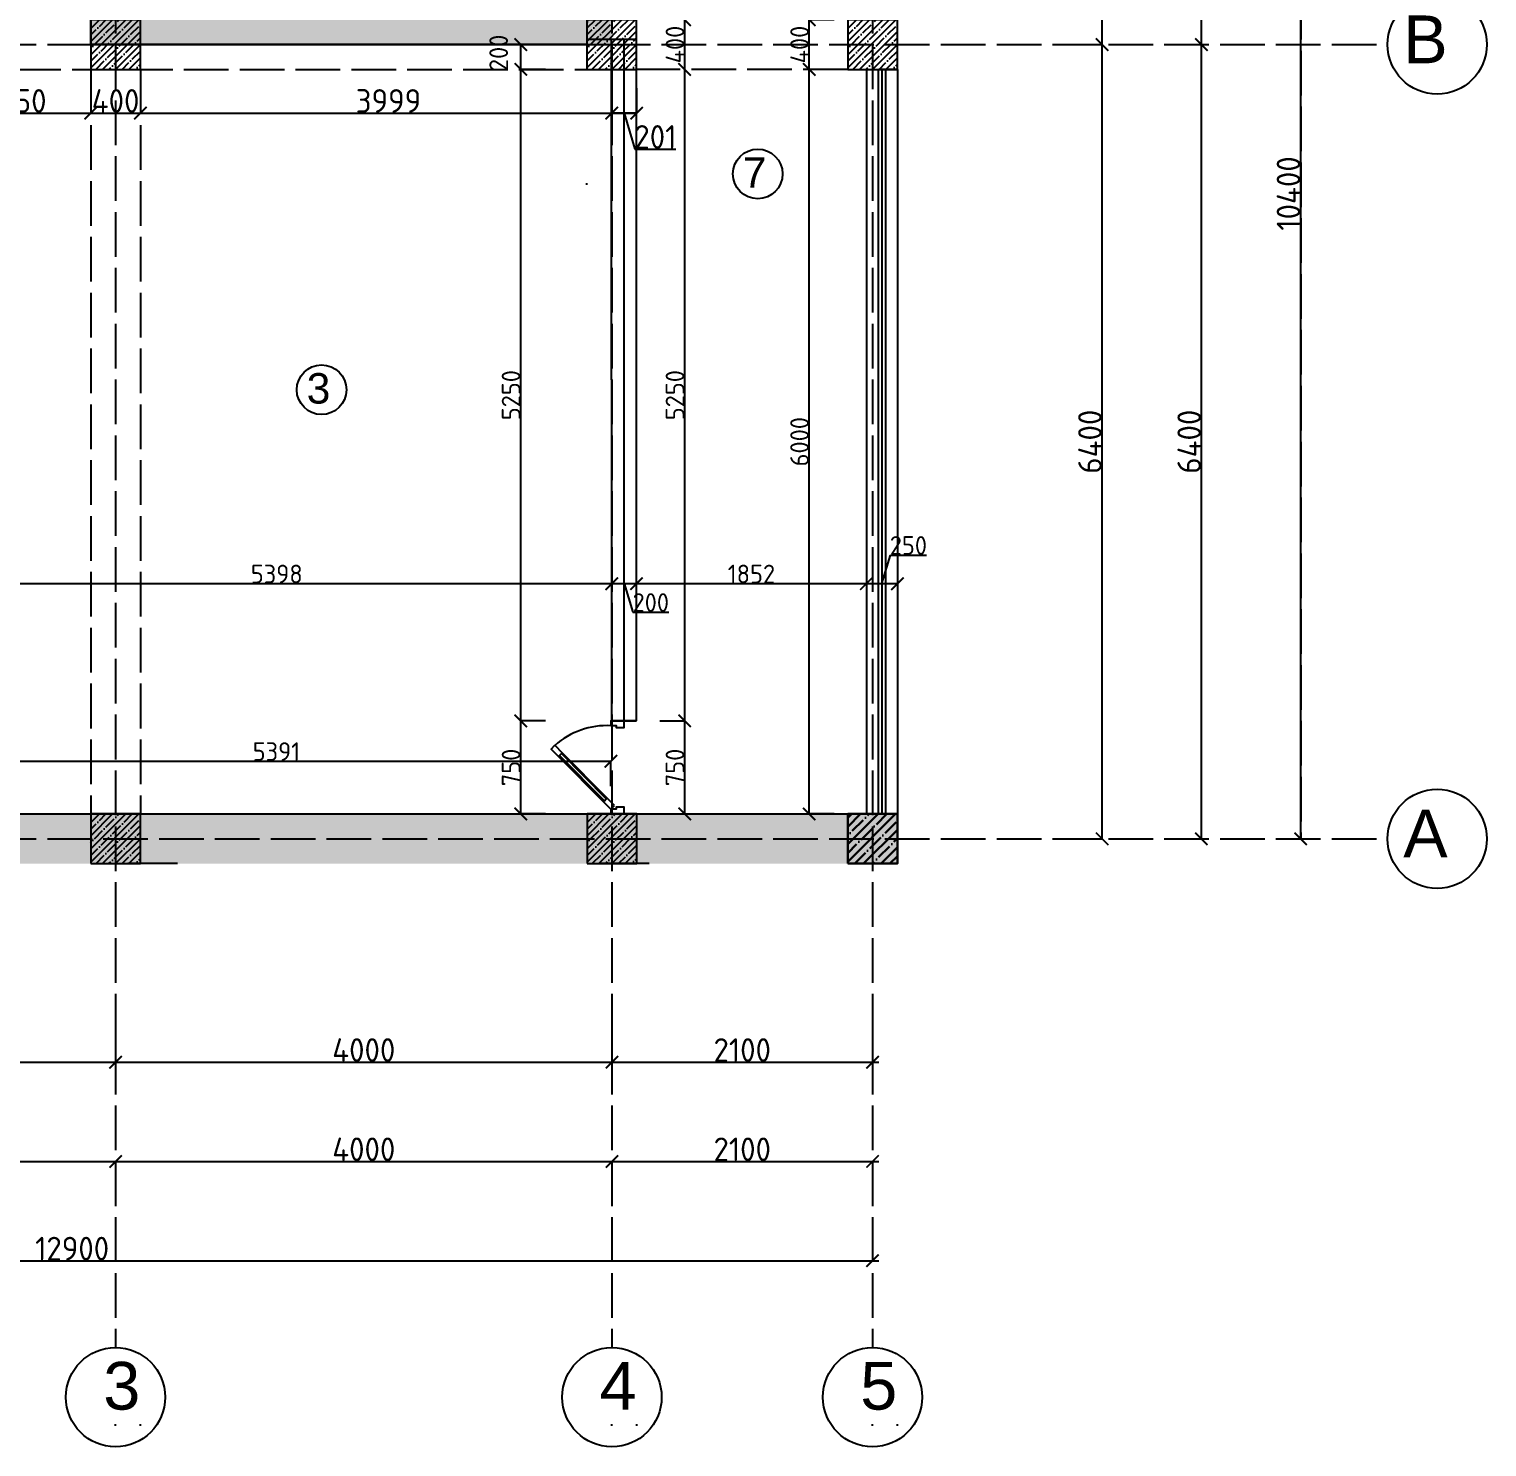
# Model space of a CAD drawing. Header units: millimetres. Extents: x -79936 to 190348, y -17907 to 78730.
# Drawn here: x 114466 to 126212, y 56808 to 68232 of the extents above; entities that cross this region are included whole.
import ezdxf

# ---------------------------------------------------------------- set-up
doc = ezdxf.new("R2010")
doc.units = ezdxf.units.MM
doc.linetypes.add('ACAD_ISO02W100', pattern=[15, 12, -3])
doc.layers.add('Plan 1', color=7, linetype='Continuous')
doc.layers.add('Plan 2', color=7, linetype='Continuous')
doc.styles.add('gost', font='GOST Common.ttf')
doc.styles.get("Standard").update_dxf_attribs({"font": 'arial.ttf'})
doc.dimstyles.new('GOST', dxfattribs={"dimtxt": 190, "dimasz": 100, "dimexe": 0.18, "dimexo": 0.06, "dimgap": 3, "dimtad": 1, "dimdec": 0, "dimzin": 0, "dimdsep": 46, "dimtxsty": 'gost', "dimblk": 'ARCHTICK', "dimcen": 0.09, "dimclrt": 256, "dimadec": 0, "dimazin": 0, "dimtfac": 1, "dimtdec": 0, "dimtofl": 0, "dimtmove": 0, "dimatfit": 3, "dimldrblk": 'ARCHTICK', "dimfxl": 200, "dimfxlon": 1, "dimtolj": 1, "dimtzin": 0, "dimarcsym": 0})

# ---------------------------------------------------------------- blocks, each defined once
blk = doc.blocks.new('A$C3C032968')
for p, q in [((0, 0), (0, 100)), ((0, 100), (0, 0)), ((700, 0), (700, 100)), ((700, 0), (700, 100))]:
    blk.add_line(p, q)
for points in [[(517, 522), (461, 466), (433, 494), (489, 551)], [(120, 128), (461, 466), (433, 494), (92, 156)], [(113, 135), (454, 473), (440, 487), (99, 149)], [(63, 72), (120, 128), (92, 156), (35, 100)], [(35, 100), (0, 100), (0, 0), (50, 0), (50, 50), (50, 60), (35, 60)], [(665, 100), (665, 60), (650, 60), (650, 50), (650, 0), (700, 0), (700, 100)]]:
    blk.add_lwpolyline(points, close=True)
blk.add_arc((72, 129), 593, 357.2313, 41.4937)
blk = doc.blocks.new('_ArchTick')
at = {"color": 0, "linetype": 'ByBlock', "const_width": 0.15}
blk.add_lwpolyline([(-0.5, -0.5), (0.5, 0.5)], dxfattribs=at)
blk = doc.blocks.new('*D288')
at = {"color": 0, "lineweight": -2, "transparency": 16777216}
for p, q in [((113762, 63748), (113762, 63764)), ((113762, 63764), (119160, 63764)), ((119160, 63766), (119160, 63764))]:
    blk.add_line(p, q, dxfattribs=at)
at = {"layer": 'Defpoints', "color": 0, "lineweight": 40, "transparency": 16777216}
for p in [(113762, 63748), (119160, 63766), (119160, 63764)]:
    blk.add_point(p, dxfattribs=at)
at = {"color": 0, "lineweight": -2, "transparency": 16777216, "xscale": 100, "yscale": 100, "zscale": 100, "rotation": 180}
blk.add_blockref('_ArchTick', (113762, 63764), dxfattribs=at)
at = {"color": 0, "lineweight": -2, "transparency": 16777216, "xscale": 100, "yscale": 100, "zscale": 100}
blk.add_blockref('_ArchTick', (119160, 63764), dxfattribs=at)
at = {"transparency": 16777216, "insert": (116461, 63842), "char_height": 150, "attachment_point": 5, "style": 'gost'}
blk.add_mtext('\\A1;5398', dxfattribs=at)
blk = doc.blocks.new('*D289')
at = {"color": 0, "lineweight": -2, "transparency": 16777216}
for p, q in [((119160, 63766), (119160, 63764)), ((119160, 63764), (119360, 63764)), ((119260, 63764), (119329, 63534)), ((119360, 63766), (119360, 63764)), ((119329, 63534), (119620, 63534))]:
    blk.add_line(p, q, dxfattribs=at)
at = {"layer": 'Defpoints', "color": 0, "lineweight": 40, "transparency": 16777216}
for p in [(119160, 63766), (119360, 63766), (119360, 63764)]:
    blk.add_point(p, dxfattribs=at)
at = {"color": 0, "lineweight": -2, "transparency": 16777216, "xscale": 100, "yscale": 100, "zscale": 100, "rotation": 180}
blk.add_blockref('_ArchTick', (119160, 63764), dxfattribs=at)
at = {"color": 0, "lineweight": -2, "transparency": 16777216, "xscale": 100, "yscale": 100, "zscale": 100}
blk.add_blockref('_ArchTick', (119360, 63764), dxfattribs=at)
at = {"transparency": 16777216, "insert": (119475, 63612), "char_height": 150, "attachment_point": 5, "style": 'gost'}
blk.add_mtext('\\A1;200', dxfattribs=at)
blk = doc.blocks.new('*D290')
at = {"color": 0, "lineweight": -2, "transparency": 16777216}
for p, q in [((119360, 63766), (119360, 63764)), ((119360, 63764), (121212, 63764)), ((121212, 63764), (121212, 63764))]:
    blk.add_line(p, q, dxfattribs=at)
at = {"layer": 'Defpoints', "color": 0, "lineweight": 40, "transparency": 16777216}
for p in [(119360, 63766), (121212, 63764), (121212, 63764)]:
    blk.add_point(p, dxfattribs=at)
at = {"color": 0, "lineweight": -2, "transparency": 16777216, "xscale": 100, "yscale": 100, "zscale": 100, "rotation": 180}
blk.add_blockref('_ArchTick', (119360, 63764), dxfattribs=at)
at = {"color": 0, "lineweight": -2, "transparency": 16777216, "xscale": 100, "yscale": 100, "zscale": 100}
blk.add_blockref('_ArchTick', (121212, 63764), dxfattribs=at)
at = {"transparency": 16777216, "insert": (120286, 63842), "char_height": 150, "attachment_point": 5, "style": 'gost'}
blk.add_mtext('\\A1;1852', dxfattribs=at)
blk = doc.blocks.new('*D291')
at = {"color": 0, "lineweight": -2, "transparency": 16777216}
for p, q in [((121337, 63764), (121406, 63994)), ((121406, 63994), (121697, 63994)), ((121212, 63764), (121212, 63764)), ((121212, 63764), (121462, 63764)), ((121462, 63764), (121462, 63764))]:
    blk.add_line(p, q, dxfattribs=at)
at = {"layer": 'Defpoints', "color": 0, "lineweight": 40, "transparency": 16777216}
for p in [(121212, 63764), (121462, 63764), (121462, 63764)]:
    blk.add_point(p, dxfattribs=at)
at = {"color": 0, "lineweight": -2, "transparency": 16777216, "xscale": 100, "yscale": 100, "zscale": 100, "rotation": 180}
blk.add_blockref('_ArchTick', (121212, 63764), dxfattribs=at)
at = {"color": 0, "lineweight": -2, "transparency": 16777216, "xscale": 100, "yscale": 100, "zscale": 100}
blk.add_blockref('_ArchTick', (121462, 63764), dxfattribs=at)
at = {"transparency": 16777216, "insert": (121551, 64072), "char_height": 150, "attachment_point": 5, "style": 'gost'}
blk.add_mtext('\\A1;250', dxfattribs=at)
blk = doc.blocks.new('*D292')
at = {"color": 0, "lineweight": -2, "transparency": 16777216}
for p, q in [((120952, 67908), (120752, 67908)), ((120752, 61908), (120752, 67908)), ((120952, 61908), (120752, 61908))]:
    blk.add_line(p, q, dxfattribs=at)
at = {"layer": 'Defpoints', "color": 0, "lineweight": 40, "transparency": 16777216}
for p in [(120752, 67908), (121212, 67908), (121212, 61908)]:
    blk.add_point(p, dxfattribs=at)
at = {"color": 0, "lineweight": -2, "transparency": 16777216, "xscale": 100, "yscale": 100, "zscale": 100}
for p, rotation in [((120752, 67908), 90), ((120752, 61908), 270)]:
    blk.add_blockref('_ArchTick', p, dxfattribs=dict(at, rotation=rotation))
at = {"transparency": 16777216, "insert": (120674, 64908), "char_height": 150, "attachment_point": 5, "rotation": 90, "style": 'gost'}
blk.add_mtext('\\A1;6000', dxfattribs=at)
blk = doc.blocks.new('*D293')
at = {"color": 0, "lineweight": -2, "transparency": 16777216}
for p, q in [((120952, 68308), (120752, 68308)), ((120752, 67908), (120752, 68308)), ((120952, 67908), (120752, 67908))]:
    blk.add_line(p, q, dxfattribs=at)
at = {"layer": 'Defpoints', "color": 0, "lineweight": 40, "transparency": 16777216}
for p in [(120752, 68308), (121062, 68308), (121212, 67908)]:
    blk.add_point(p, dxfattribs=at)
at = {"color": 0, "lineweight": -2, "transparency": 16777216, "xscale": 100, "yscale": 100, "zscale": 100}
for p, rotation in [((120752, 68308), 90), ((120752, 67908), 270)]:
    blk.add_blockref('_ArchTick', p, dxfattribs=dict(at, rotation=rotation))
at = {"transparency": 16777216, "insert": (120674, 68108), "char_height": 150, "attachment_point": 5, "rotation": 90, "style": 'gost'}
blk.add_mtext('\\A1;400', dxfattribs=at)
blk = doc.blocks.new('*D295')
at = {"color": 0, "lineweight": -2, "transparency": 16777216}
for p, q in [((118627, 62658), (118427, 62658)), ((118427, 61908), (118427, 62658)), ((118627, 61908), (118427, 61908))]:
    blk.add_line(p, q, dxfattribs=at)
at = {"layer": 'Defpoints', "color": 0, "lineweight": 40, "transparency": 16777216}
for p in [(118427, 62658), (119362, 62658), (119362, 61908)]:
    blk.add_point(p, dxfattribs=at)
at = {"color": 0, "lineweight": -2, "transparency": 16777216, "xscale": 100, "yscale": 100, "zscale": 100}
for p, rotation in [((118427, 62658), 90), ((118427, 61908), 270)]:
    blk.add_blockref('_ArchTick', p, dxfattribs=dict(at, rotation=rotation))
at = {"transparency": 16777216, "insert": (118349, 62283), "char_height": 150, "attachment_point": 5, "rotation": 90, "style": 'gost'}
blk.add_mtext('\\A1;750', dxfattribs=at)
blk = doc.blocks.new('*D296')
at = {"color": 0, "lineweight": -2, "transparency": 16777216}
for p, q in [((118627, 67908), (118427, 67908)), ((118427, 62658), (118427, 67908)), ((118627, 62658), (118427, 62658))]:
    blk.add_line(p, q, dxfattribs=at)
at = {"layer": 'Defpoints', "color": 0, "lineweight": 40, "transparency": 16777216}
for p in [(118427, 67908), (119361, 67908), (119362, 62658)]:
    blk.add_point(p, dxfattribs=at)
at = {"color": 0, "lineweight": -2, "transparency": 16777216, "xscale": 100, "yscale": 100, "zscale": 100}
for p, rotation in [((118427, 67908), 90), ((118427, 62658), 270)]:
    blk.add_blockref('_ArchTick', p, dxfattribs=dict(at, rotation=rotation))
at = {"transparency": 16777216, "insert": (118349, 65283), "char_height": 150, "attachment_point": 5, "rotation": 90, "style": 'gost'}
blk.add_mtext('\\A1;5250', dxfattribs=at)
blk = doc.blocks.new('*D297')
at = {"color": 0, "lineweight": -2, "transparency": 16777216}
for p, q in [((118627, 68108), (118427, 68108)), ((118427, 67908), (118427, 68108)), ((118627, 67908), (118427, 67908))]:
    blk.add_line(p, q, dxfattribs=at)
at = {"layer": 'Defpoints', "color": 0, "lineweight": 40, "transparency": 16777216}
for p in [(118427, 68108), (119361, 68108), (119361, 67908)]:
    blk.add_point(p, dxfattribs=at)
at = {"color": 0, "lineweight": -2, "transparency": 16777216, "xscale": 100, "yscale": 100, "zscale": 100}
for p, rotation in [((118427, 68108), 90), ((118427, 67908), 270)]:
    blk.add_blockref('_ArchTick', p, dxfattribs=dict(at, rotation=rotation))
at = {"transparency": 16777216, "insert": (118249, 68041), "char_height": 150, "attachment_point": 5, "rotation": 90, "style": 'gost'}
blk.add_mtext('\\A1;200', dxfattribs=at)
blk = doc.blocks.new('*D298')
at = {"color": 0, "lineweight": -2, "transparency": 16777216}
for p, q in [((119548, 62658), (119748, 62658)), ((119748, 61908), (119748, 62658)), ((119548, 61908), (119748, 61908))]:
    blk.add_line(p, q, dxfattribs=at)
at = {"layer": 'Defpoints', "color": 0, "lineweight": 40, "transparency": 16777216}
for p in [(119362, 62658), (119748, 62658), (119362, 61908)]:
    blk.add_point(p, dxfattribs=at)
at = {"color": 0, "lineweight": -2, "transparency": 16777216, "xscale": 100, "yscale": 100, "zscale": 100}
for p, rotation in [((119748, 62658), 90), ((119748, 61908), 270)]:
    blk.add_blockref('_ArchTick', p, dxfattribs=dict(at, rotation=rotation))
at = {"transparency": 16777216, "insert": (119670, 62283), "char_height": 150, "attachment_point": 5, "rotation": 90, "style": 'gost'}
blk.add_mtext('\\A1;750', dxfattribs=at)
blk = doc.blocks.new('*D299')
at = {"color": 0, "lineweight": -2, "transparency": 16777216}
for p, q in [((119749, 67908), (119748, 67908)), ((119748, 62658), (119748, 67908)), ((119548, 62658), (119748, 62658))]:
    blk.add_line(p, q, dxfattribs=at)
at = {"layer": 'Defpoints', "color": 0, "lineweight": 40, "transparency": 16777216}
for p in [(119748, 67908), (119749, 67908), (119362, 62658)]:
    blk.add_point(p, dxfattribs=at)
at = {"color": 0, "lineweight": -2, "transparency": 16777216, "xscale": 100, "yscale": 100, "zscale": 100}
for p, rotation in [((119748, 67908), 90), ((119748, 62658), 270)]:
    blk.add_blockref('_ArchTick', p, dxfattribs=dict(at, rotation=rotation))
at = {"transparency": 16777216, "insert": (119670, 65283), "char_height": 150, "attachment_point": 5, "rotation": 90, "style": 'gost'}
blk.add_mtext('\\A1;5250', dxfattribs=at)
blk = doc.blocks.new('*D300')
at = {"color": 0, "lineweight": -2, "transparency": 16777216}
for p, q in [((119748, 68308), (119748, 68308)), ((119748, 67908), (119748, 68308)), ((119749, 67908), (119748, 67908))]:
    blk.add_line(p, q, dxfattribs=at)
at = {"layer": 'Defpoints', "color": 0, "lineweight": 40, "transparency": 16777216}
for p in [(119748, 68308), (119748, 68308), (119749, 67908)]:
    blk.add_point(p, dxfattribs=at)
at = {"color": 0, "lineweight": -2, "transparency": 16777216, "xscale": 100, "yscale": 100, "zscale": 100}
for p, rotation in [((119748, 68308), 90), ((119748, 67908), 270)]:
    blk.add_blockref('_ArchTick', p, dxfattribs=dict(at, rotation=rotation))
at = {"transparency": 16777216, "insert": (119670, 68108), "char_height": 150, "attachment_point": 5, "rotation": 90, "style": 'gost'}
blk.add_mtext('\\A1;400', dxfattribs=at)
blk = doc.blocks.new('*D303')
at = {"color": 0, "lineweight": -2, "transparency": 16777216}
for p, q in [((114962, 67756), (114962, 67556)), ((113812, 67356), (113812, 67556)), ((113812, 67556), (114962, 67556))]:
    blk.add_line(p, q, dxfattribs=at)
at = {"layer": 'Defpoints', "color": 0, "lineweight": 40, "transparency": 16777216}
for p in [(114962, 67908), (114962, 67556), (113812, 66135)]:
    blk.add_point(p, dxfattribs=at)
at = {"color": 0, "lineweight": -2, "transparency": 16777216, "xscale": 100, "yscale": 100, "zscale": 100, "rotation": 180}
blk.add_blockref('_ArchTick', (113812, 67556), dxfattribs=at)
at = {"color": 0, "lineweight": -2, "transparency": 16777216, "xscale": 100, "yscale": 100, "zscale": 100}
blk.add_blockref('_ArchTick', (114962, 67556), dxfattribs=at)
at = {"transparency": 16777216, "insert": (114387, 67654), "char_height": 190, "attachment_point": 5, "style": 'gost'}
blk.add_mtext('\\A1;1150', dxfattribs=at)
blk = doc.blocks.new('*D304')
at = {"color": 0, "lineweight": -2, "transparency": 16777216}
for p, q in [((114962, 67756), (114962, 67556)), ((115362, 67756), (115362, 67556)), ((114962, 67556), (115362, 67556))]:
    blk.add_line(p, q, dxfattribs=at)
at = {"layer": 'Defpoints', "color": 0, "lineweight": 40, "transparency": 16777216}
for p in [(114962, 67908), (115362, 67908), (115362, 67556)]:
    blk.add_point(p, dxfattribs=at)
at = {"color": 0, "lineweight": -2, "transparency": 16777216, "xscale": 100, "yscale": 100, "zscale": 100, "rotation": 180}
blk.add_blockref('_ArchTick', (114962, 67556), dxfattribs=at)
at = {"color": 0, "lineweight": -2, "transparency": 16777216, "xscale": 100, "yscale": 100, "zscale": 100}
blk.add_blockref('_ArchTick', (115362, 67556), dxfattribs=at)
at = {"transparency": 16777216, "insert": (115162, 67654), "char_height": 190, "attachment_point": 5, "style": 'gost'}
blk.add_mtext('\\A1;400', dxfattribs=at)
blk = doc.blocks.new('*D305')
at = {"color": 0, "lineweight": -2, "transparency": 16777216}
for p, q in [((115362, 67756), (115362, 67556)), ((119361, 67756), (119361, 67556)), ((115362, 67556), (119361, 67556))]:
    blk.add_line(p, q, dxfattribs=at)
at = {"layer": 'Defpoints', "color": 0, "lineweight": 40, "transparency": 16777216}
for p in [(115362, 67908), (119361, 67908), (119361, 67556)]:
    blk.add_point(p, dxfattribs=at)
at = {"color": 0, "lineweight": -2, "transparency": 16777216, "xscale": 100, "yscale": 100, "zscale": 100, "rotation": 180}
blk.add_blockref('_ArchTick', (115362, 67556), dxfattribs=at)
at = {"color": 0, "lineweight": -2, "transparency": 16777216, "xscale": 100, "yscale": 100, "zscale": 100}
blk.add_blockref('_ArchTick', (119361, 67556), dxfattribs=at)
at = {"transparency": 16777216, "insert": (117361, 67654), "char_height": 190, "attachment_point": 5, "style": 'gost'}
blk.add_mtext('\\A1;3999', dxfattribs=at)
blk = doc.blocks.new('*D306')
at = {"color": 0, "lineweight": -2, "transparency": 16777216}
for p, q in [((119160, 67756), (119160, 67556)), ((119361, 67756), (119361, 67556)), ((119361, 67556), (119160, 67556)), ((119260, 67556), (119347, 67266)), ((119347, 67266), (119676, 67266))]:
    blk.add_line(p, q, dxfattribs=at)
at = {"layer": 'Defpoints', "color": 0, "lineweight": 40, "transparency": 16777216}
for p in [(119160, 67908), (119361, 67908), (119160, 67556)]:
    blk.add_point(p, dxfattribs=at)
at = {"color": 0, "lineweight": -2, "transparency": 16777216, "xscale": 100, "yscale": 100, "zscale": 100, "rotation": 180}
blk.add_blockref('_ArchTick', (119160, 67556), dxfattribs=at)
at = {"color": 0, "lineweight": -2, "transparency": 16777216, "xscale": 100, "yscale": 100, "zscale": 100}
blk.add_blockref('_ArchTick', (119361, 67556), dxfattribs=at)
at = {"transparency": 16777216, "insert": (119512, 67364), "char_height": 190, "attachment_point": 5, "style": 'gost'}
blk.add_mtext('\\A1;201', dxfattribs=at)
blk = doc.blocks.new('*D309')
at = {"color": 0, "lineweight": -2, "transparency": 16777216}
for p, q in [((110362, 60108), (110362, 59908)), ((115162, 60108), (115162, 59908)), ((110362, 59908), (115162, 59908))]:
    blk.add_line(p, q, dxfattribs=at)
at = {"layer": 'Defpoints', "color": 0, "lineweight": 40, "transparency": 16777216}
for p in [(110362, 61708), (115162, 61708), (115162, 59908)]:
    blk.add_point(p, dxfattribs=at)
at = {"color": 0, "lineweight": -2, "transparency": 16777216, "xscale": 100, "yscale": 100, "zscale": 100, "rotation": 180}
blk.add_blockref('_ArchTick', (110362, 59908), dxfattribs=at)
at = {"color": 0, "lineweight": -2, "transparency": 16777216, "xscale": 100, "yscale": 100, "zscale": 100}
blk.add_blockref('_ArchTick', (115162, 59908), dxfattribs=at)
at = {"transparency": 16777216, "insert": (112762, 60006), "char_height": 190, "attachment_point": 5, "style": 'gost'}
blk.add_mtext('\\A1;4800', dxfattribs=at)
blk = doc.blocks.new('*D310')
at = {"color": 0, "lineweight": -2, "transparency": 16777216}
for p, q in [((115162, 60108), (115162, 59908)), ((119162, 60108), (119162, 59908)), ((115162, 59908), (119162, 59908))]:
    blk.add_line(p, q, dxfattribs=at)
at = {"layer": 'Defpoints', "color": 0, "lineweight": 40, "transparency": 16777216}
for p in [(115162, 61708), (119162, 61708), (119162, 59908)]:
    blk.add_point(p, dxfattribs=at)
at = {"color": 0, "lineweight": -2, "transparency": 16777216, "xscale": 100, "yscale": 100, "zscale": 100, "rotation": 180}
blk.add_blockref('_ArchTick', (115162, 59908), dxfattribs=at)
at = {"color": 0, "lineweight": -2, "transparency": 16777216, "xscale": 100, "yscale": 100, "zscale": 100}
blk.add_blockref('_ArchTick', (119162, 59908), dxfattribs=at)
at = {"transparency": 16777216, "insert": (117162, 60006), "char_height": 190, "attachment_point": 5, "style": 'gost'}
blk.add_mtext('\\A1;4000', dxfattribs=at)
blk = doc.blocks.new('*D311')
at = {"color": 0, "lineweight": -2, "transparency": 16777216}
for p, q in [((119162, 60108), (119162, 59908)), ((121262, 60108), (121262, 59908)), ((119162, 59908), (121262, 59908))]:
    blk.add_line(p, q, dxfattribs=at)
at = {"layer": 'Defpoints', "color": 0, "lineweight": 30, "transparency": 16777216}
for p in [(119162, 61708), (121262, 61708), (121262, 59908)]:
    blk.add_point(p, dxfattribs=at)
at = {"color": 0, "lineweight": -2, "transparency": 16777216, "xscale": 100, "yscale": 100, "zscale": 100, "rotation": 180}
blk.add_blockref('_ArchTick', (119162, 59908), dxfattribs=at)
at = {"color": 0, "lineweight": -2, "transparency": 16777216, "xscale": 100, "yscale": 100, "zscale": 100}
blk.add_blockref('_ArchTick', (121262, 59908), dxfattribs=at)
at = {"transparency": 16777216, "insert": (120212, 60006), "char_height": 190, "attachment_point": 5, "style": 'gost'}
blk.add_mtext('\\A1;2100', dxfattribs=at)
blk = doc.blocks.new('*D262')
at = {"color": 0, "lineweight": -2, "transparency": 16777216}
for p, q in [((110362, 59308), (110362, 59108)), ((110362, 59108), (115162, 59108)), ((115162, 59108), (115162, 59108))]:
    blk.add_line(p, q, dxfattribs=at)
at = {"layer": 'Defpoints', "color": 0, "lineweight": 40, "transparency": 16777216}
for p in [(110362, 61708), (115162, 59108), (115162, 59108)]:
    blk.add_point(p, dxfattribs=at)
at = {"color": 0, "lineweight": -2, "transparency": 16777216, "xscale": 100, "yscale": 100, "zscale": 100, "rotation": 180}
blk.add_blockref('_ArchTick', (110362, 59108), dxfattribs=at)
at = {"color": 0, "lineweight": -2, "transparency": 16777216, "xscale": 100, "yscale": 100, "zscale": 100}
blk.add_blockref('_ArchTick', (115162, 59108), dxfattribs=at)
at = {"transparency": 16777216, "insert": (112762, 59206), "char_height": 190, "attachment_point": 5, "style": 'gost'}
blk.add_mtext('\\A1;4800', dxfattribs=at)
blk = doc.blocks.new('*D263')
at = {"color": 0, "lineweight": -2, "transparency": 16777216}
for p, q in [((115162, 59108), (115162, 59108)), ((115162, 59108), (119162, 59108)), ((119162, 59108), (119162, 59108))]:
    blk.add_line(p, q, dxfattribs=at)
at = {"layer": 'Defpoints', "color": 0, "lineweight": 40, "transparency": 16777216}
for p in [(115162, 59108), (119162, 59108), (119162, 59108)]:
    blk.add_point(p, dxfattribs=at)
at = {"color": 0, "lineweight": -2, "transparency": 16777216, "xscale": 100, "yscale": 100, "zscale": 100, "rotation": 180}
blk.add_blockref('_ArchTick', (115162, 59108), dxfattribs=at)
at = {"color": 0, "lineweight": -2, "transparency": 16777216, "xscale": 100, "yscale": 100, "zscale": 100}
blk.add_blockref('_ArchTick', (119162, 59108), dxfattribs=at)
at = {"transparency": 16777216, "insert": (117162, 59206), "char_height": 190, "attachment_point": 5, "style": 'gost'}
blk.add_mtext('\\A1;4000', dxfattribs=at)
blk = doc.blocks.new('*D264')
at = {"color": 0, "lineweight": -2, "transparency": 16777216}
for p, q in [((119162, 59108), (119162, 59108)), ((119162, 59108), (121262, 59108)), ((121262, 59108), (121262, 59108))]:
    blk.add_line(p, q, dxfattribs=at)
at = {"layer": 'Defpoints', "color": 0, "lineweight": 40, "transparency": 16777216}
for p in [(119162, 59108), (121262, 59108), (121262, 59108)]:
    blk.add_point(p, dxfattribs=at)
at = {"color": 0, "lineweight": -2, "transparency": 16777216, "xscale": 100, "yscale": 100, "zscale": 100, "rotation": 180}
blk.add_blockref('_ArchTick', (119162, 59108), dxfattribs=at)
at = {"color": 0, "lineweight": -2, "transparency": 16777216, "xscale": 100, "yscale": 100, "zscale": 100}
blk.add_blockref('_ArchTick', (121262, 59108), dxfattribs=at)
at = {"transparency": 16777216, "insert": (120212, 59206), "char_height": 190, "attachment_point": 5, "style": 'gost'}
blk.add_mtext('\\A1;2100', dxfattribs=at)
blk = doc.blocks.new('*D312')
at = {"color": 0, "lineweight": -2, "transparency": 16777216}
for p, q in [((108362, 58508), (108362, 58308)), ((121262, 58508), (121262, 58308)), ((108362, 58308), (121262, 58308))]:
    blk.add_line(p, q, dxfattribs=at)
at = {"layer": 'Defpoints', "color": 0, "lineweight": 40, "transparency": 16777216}
for p in [(108362, 61708), (121262, 61708), (121262, 58308)]:
    blk.add_point(p, dxfattribs=at)
at = {"color": 0, "lineweight": -2, "transparency": 16777216, "xscale": 100, "yscale": 100, "zscale": 100, "rotation": 180}
blk.add_blockref('_ArchTick', (108362, 58308), dxfattribs=at)
at = {"color": 0, "lineweight": -2, "transparency": 16777216, "xscale": 100, "yscale": 100, "zscale": 100}
blk.add_blockref('_ArchTick', (121262, 58308), dxfattribs=at)
at = {"transparency": 16777216, "insert": (114812, 58406), "char_height": 190, "attachment_point": 5, "style": 'gost'}
blk.add_mtext('\\A1;12900', dxfattribs=at)
blk = doc.blocks.new('*D313')
at = {"color": 0, "lineweight": -2, "transparency": 16777216}
for p, q in [((122912, 68108), (123112, 68108)), ((123112, 61708), (123112, 68108)), ((122912, 61708), (123112, 61708))]:
    blk.add_line(p, q, dxfattribs=at)
at = {"layer": 'Defpoints', "color": 0, "lineweight": 40, "transparency": 16777216}
for p in [(121262, 68108), (123112, 68108), (121262, 61708)]:
    blk.add_point(p, dxfattribs=at)
at = {"color": 0, "lineweight": -2, "transparency": 16777216, "xscale": 100, "yscale": 100, "zscale": 100}
for p, rotation in [((123112, 68108), 90), ((123112, 61708), 270)]:
    blk.add_blockref('_ArchTick', p, dxfattribs=dict(at, rotation=rotation))
at = {"transparency": 16777216, "insert": (123014, 64908), "char_height": 190, "attachment_point": 5, "rotation": 90, "style": 'gost'}
blk.add_mtext('\\A1;6400', dxfattribs=at)
blk = doc.blocks.new('*D314')
at = {"color": 0, "lineweight": -2, "transparency": 16777216}
for p, q in [((123112, 72108), (123112, 72108)), ((123112, 68108), (123112, 72108)), ((122912, 68108), (123112, 68108))]:
    blk.add_line(p, q, dxfattribs=at)
at = {"layer": 'Defpoints', "color": 0, "lineweight": 40, "transparency": 16777216}
for p in [(123112, 72108), (123112, 72108), (121262, 68108)]:
    blk.add_point(p, dxfattribs=at)
at = {"color": 0, "lineweight": -2, "transparency": 16777216, "xscale": 100, "yscale": 100, "zscale": 100}
for p, rotation in [((123112, 72108), 90), ((123112, 68108), 270)]:
    blk.add_blockref('_ArchTick', p, dxfattribs=dict(at, rotation=rotation))
at = {"transparency": 16777216, "insert": (123014, 70108), "char_height": 190, "attachment_point": 5, "rotation": 90, "style": 'gost'}
blk.add_mtext('\\A1;4000', dxfattribs=at)
blk = doc.blocks.new('*D315')
at = {"color": 0, "lineweight": -2, "transparency": 16777216}
for p, q in [((123912, 68108), (123912, 68108)), ((123912, 61708), (123912, 68108)), ((123912, 61708), (123912, 61708))]:
    blk.add_line(p, q, dxfattribs=at)
at = {"layer": 'Defpoints', "color": 0, "lineweight": 40, "transparency": 16777216}
for p in [(123912, 68108), (123912, 68108), (123912, 61708)]:
    blk.add_point(p, dxfattribs=at)
at = {"color": 0, "lineweight": -2, "transparency": 16777216, "xscale": 100, "yscale": 100, "zscale": 100}
for p, rotation in [((123912, 68108), 90), ((123912, 61708), 270)]:
    blk.add_blockref('_ArchTick', p, dxfattribs=dict(at, rotation=rotation))
at = {"transparency": 16777216, "insert": (123814, 64908), "char_height": 190, "attachment_point": 5, "rotation": 90, "style": 'gost'}
blk.add_mtext('\\A1;6400', dxfattribs=at)
blk = doc.blocks.new('*D316')
at = {"color": 0, "lineweight": -2, "transparency": 16777216}
for p, q in [((123912, 72108), (123912, 72108)), ((123912, 68108), (123912, 72108)), ((123912, 68108), (123912, 68108))]:
    blk.add_line(p, q, dxfattribs=at)
at = {"layer": 'Defpoints', "color": 0, "lineweight": 40, "transparency": 16777216}
for p in [(123912, 72108), (123912, 72108), (123912, 68108)]:
    blk.add_point(p, dxfattribs=at)
at = {"color": 0, "lineweight": -2, "transparency": 16777216, "xscale": 100, "yscale": 100, "zscale": 100}
for p, rotation in [((123912, 72108), 90), ((123912, 68108), 270)]:
    blk.add_blockref('_ArchTick', p, dxfattribs=dict(at, rotation=rotation))
at = {"transparency": 16777216, "insert": (123814, 70108), "char_height": 190, "attachment_point": 5, "rotation": 90, "style": 'gost'}
blk.add_mtext('\\A1;4000', dxfattribs=at)
blk = doc.blocks.new('*D265')
at = {"color": 0, "lineweight": -2, "transparency": 16777216}
for p, q in [((124512, 72108), (124713, 72108)), ((124712, 61708), (124712, 72108)), ((124512, 61708), (124713, 61708))]:
    blk.add_line(p, q, dxfattribs=at)
at = {"layer": 'Defpoints', "color": 0, "lineweight": 40, "transparency": 16777216}
for p in [(121262, 72108), (124712, 72108), (121262, 61708)]:
    blk.add_point(p, dxfattribs=at)
at = {"color": 0, "lineweight": -2, "transparency": 16777216, "xscale": 100, "yscale": 100, "zscale": 100}
for p, rotation in [((124712, 72108), 90), ((124712, 61708), 270)]:
    blk.add_blockref('_ArchTick', p, dxfattribs=dict(at, rotation=rotation))
at = {"transparency": 16777216, "insert": (124614, 66908), "char_height": 190, "attachment_point": 5, "rotation": 90, "style": 'gost'}
blk.add_mtext('\\A1;10400', dxfattribs=at)
blk = doc.blocks.new('*D320')
at = {"color": 0, "lineweight": -2, "transparency": 16777216}
for p, q in [((113762, 62133), (113762, 62333)), ((113762, 62333), (119154, 62333)), ((119154, 62133), (119154, 62333))]:
    blk.add_line(p, q, dxfattribs=at)
at = {"layer": 'Defpoints', "color": 0, "lineweight": 40, "transparency": 16777216}
for p in [(119154, 62333), (113762, 61908), (119154, 61908)]:
    blk.add_point(p, dxfattribs=at)
at = {"color": 0, "lineweight": -2, "transparency": 16777216, "xscale": 100, "yscale": 100, "zscale": 100, "rotation": 180}
blk.add_blockref('_ArchTick', (113762, 62333), dxfattribs=at)
at = {"color": 0, "lineweight": -2, "transparency": 16777216, "xscale": 100, "yscale": 100, "zscale": 100}
blk.add_blockref('_ArchTick', (119154, 62333), dxfattribs=at)
at = {"transparency": 16777216, "insert": (116458, 62411), "char_height": 150, "attachment_point": 5, "style": 'gost'}
blk.add_mtext('\\A1;5391', dxfattribs=at)

msp = doc.modelspace()

# ---------------------------------------------------------------- hatches: boundary and pattern name
at = {"ltscale": 50, "true_color": 0x636466, "transparency": 33554687}
h = msp.add_hatch(color=251, dxfattribs=at)
h.dxf.hatch_style = 1
h.paths.add_polyline_path([(110362.206, 64480.49), (108562.206, 64480.49), (108562.206, 64280.49), (110362.206, 64280.49)])
h.paths.add_polyline_path([(119162.206, 68308.118), (115162.206, 68308.118), (115162.206, 68658.118), (114962.206, 68658.118), (114962.206, 68108.453), (119162.206, 68109.38)])
h.paths.add_polyline_path([(110438.359, 66508.118), (110362.206, 66508.118), (110362.206, 66308.118), (110438.359, 66308.118)], flags=17)
h.paths.add_polyline_path([(108562.206, 64480.49), (108162.206, 64480.49), (108162.206, 64280.49), (108562.206, 64280.49), (108562.206, 64308.118)])
h.paths.add_polyline_path([(111212.206, 66308.118), (111212.206, 66508.118), (111038.359, 66508.118), (111038.359, 66308.118)], flags=17)
h.paths.add_polyline_path([(108902.206, 71908.118), (108902.206, 72308.118), (108162.206, 72308.118), (108162.206, 71908.118)])
h.paths.add_polyline_path([(114962.206, 69408.118), (115162.206, 69408.118), (115162.206, 69708.118), (114562.206, 69708.118), (114562.206, 71908.118), (114362.206, 71908.118), (114362.206, 69708.118), (113562.206, 69708.118), (113562.206, 69228.118), (113762.206, 69228.118), (113762.206, 69508.118), (114962.206, 69508.118)])
h.paths.add_polyline_path([(113562.206, 68308.118), (113762.206, 68308.118), (113762.206, 68478.118), (113562.206, 68478.118)])
h.paths.add_polyline_path([(113512.206, 68108.118), (113512.206, 68308.118), (110162.206, 68308.118), (110162.206, 65330.49), (110362.206, 65330.49), (110362.206, 66308.118), (110362.206, 68108.118)])
h.paths.add_polyline_path([(121461.995, 61508.118), (121461.995, 61908.118), (108562.206, 61908.118), (108162.206, 61908.118), (108162.206, 61508.118)])
h.paths.add_polyline_path([(121261.995, 71908.118), (121261.995, 72308.118), (109862.206, 72308.118), (109862.206, 71908.118), (110362.206, 71908.118), (114362.206, 71908.118)])
at = {"transparency": 33554687}
h = msp.add_hatch(dxfattribs=at)
h.set_pattern_fill('ANSI35', color=1, scale=300)
h.set_pattern_definition([(45, (56841.02, 44907.085), (-53.03301, 53.03301), []), (45, (56894.06, 44907.085), (-53.03301, 53.03301), [93.75, -18.75, 0, -18.75])])
h.paths.add_polyline_path([(115362.206, 68308.118), (114962.206, 68308.118), (114962.206, 67908.118), (115362.206, 67908.118)])
h = msp.add_hatch(dxfattribs=at)
h.set_pattern_fill('ANSI35', color=1, scale=300)
h.set_pattern_definition([(45, (60839.54, 44907.42), (-53.03301, 53.03301), []), (45, (60892.576, 44907.42), (-53.03301, 53.03301), [93.75, -18.75, 0, -18.75])])
h.paths.add_polyline_path([(119360.725, 68308.453), (118960.725, 68308.453), (118960.725, 67908.453), (119360.725, 67908.453)])
h = msp.add_hatch(dxfattribs=at)
h.set_pattern_fill('ANSI35', color=1, scale=300)
h.set_pattern_definition([(45, (62940.81, 44907.085), (-53.03301, 53.03301), []), (45, (62993.846, 44907.085), (-53.03301, 53.03301), [93.75, -18.75, 0, -18.75])])
h.paths.add_polyline_path([(121461.995, 68308.118), (121061.995, 68308.118), (121061.995, 67908.118), (121461.995, 67908.118)])
h = msp.add_hatch(dxfattribs=at)
h.set_pattern_fill('ANSI35', color=1, scale=300)
h.set_pattern_definition([(45, (56840.81, 38507.085), (-53.03301, 53.03301), []), (45, (56893.846, 38507.085), (-53.03301, 53.03301), [93.75, -18.75, 0, -18.75])])
h.paths.add_polyline_path([(115361.995, 61908.118), (114961.995, 61908.118), (114961.995, 61508.118), (115361.995, 61508.118)])
h = msp.add_hatch(dxfattribs=at)
h.set_pattern_fill('ANSI35', color=1, scale=300)
h.set_pattern_definition([(45, (60840.81, 38507.42), (-53.03301, 53.03301), []), (45, (60893.846, 38507.42), (-53.03301, 53.03301), [93.75, -18.75, 0, -18.75])])
h.paths.add_polyline_path([(119361.995, 61908.453), (118961.995, 61908.453), (118961.995, 61508.453), (119361.995, 61508.453)])
at = {"lineweight": 30, "transparency": 33554687}
h = msp.add_hatch(dxfattribs=at)
h.set_pattern_fill('ANSI35', color=1, scale=400)
h.set_pattern_definition([(45, (55638.08, 48707.08), (-70.71068, 70.71068), []), (45, (55708.79, 48707.08), (-70.71068, 70.71068), [125, -25, 0, -25])])
h.paths.add_polyline_path([(121061.995, 61908.118), (121061.995, 61508.118), (121461.995, 61508.118), (121461.995, 61908.118)])

# ---------------------------------------------------------------- linework, layer by layer
at = {"color": 18, "true_color": 0x000000}
for p, q in [((119160.725, 62658.071), (119159.455, 68148.271)), ((119360.725, 62658.118), (119359.455, 68148.318)), ((108562.206, 61908.118), (121112.206, 61908.118))]:
    msp.add_line(p, q, dxfattribs=at)
for p, q in [((119360.725, 68148.318), (119160.725, 68148.318)), ((114962.206, 68108.453), (119210.944, 68109.436)), ((119160.725, 62658.118), (119160.725, 62657.447)), ((119360.725, 62658.118), (119160.725, 62658.118))]:
    msp.add_line(p, q)
at = {"color": 152, "true_color": 0x2776bb}
msp.add_line((119260.725, 62658.095), (119259.455, 68148.295), dxfattribs=at)
at = {"color": 18, "true_color": 0x000000}
for points in [[(118960.725, 68108.453), (114962.206, 68108.453), (114962.206, 68637.575)], [(121211.995, 67908.118), (121211.995, 61908.118)], [(121461.995, 67908.118), (121311.995, 67908.118)], [(121461.995, 67908.118), (121461.995, 61908.118)], [(119110.725, 61508.112), (119360.725, 61508.112)]]:
    msp.add_lwpolyline(points, dxfattribs=at)
for points in [[(114962.206, 67908.118), (115362.206, 67908.118), (115362.206, 68308.118), (114962.206, 68308.118)], [(118960.725, 67908.453), (119360.725, 67908.453), (119360.725, 68308.453), (118960.725, 68308.453)], [(121061.995, 67908.118), (121461.995, 67908.118), (121461.995, 68308.118), (121061.995, 68308.118)], [(114961.995, 61508.118), (115361.995, 61508.118), (115361.995, 61908.118), (114961.995, 61908.118)], [(118961.995, 61508.453), (119361.995, 61508.453), (119361.995, 61908.453), (118961.995, 61908.453)]]:
    msp.add_lwpolyline(points, close=True)
at = {"color": 152, "true_color": 0x2776bb}
for points in [[(119360.725, 68148.318), (118960.725, 68148.318)], [(121306.995, 67908.118), (121306.995, 61908.118)], [(121336.995, 67908.118), (121336.995, 61908.118)], [(121366.995, 67908.118), (121366.995, 61908.118)], [(119161.995, 62658.118), (119359.455, 62658.118)], [(121461.995, 61908.118), (121461.995, 61508.118)], [(115661.995, 61508.118), (115261.995, 61508.118)], [(119460.725, 61508.112), (119060.725, 61508.112)], [(121461.995, 61508.118), (121061.995, 61508.118)]]:
    msp.add_lwpolyline(points, dxfattribs=at)
at = {"color": 18, "lineweight": 30, "true_color": 0x000000}
msp.add_lwpolyline([(121061.995, 61508.118), (121461.995, 61508.118), (121461.995, 61908.118), (121061.995, 61908.118)], close=True, dxfattribs=at)
at = {"color": 18, "true_color": 0x000000}
for centre in [(125812.206, 68108.118), (125812.206, 61708.118), (115161.995, 57208.298), (119161.995, 57208.298), (121261.995, 57208.298)]:
    msp.add_circle(centre, 400, dxfattribs=at)
at = {"layer": 'Plan 1', "color": 251, "linetype": 'ACAD_ISO02W100', "ltscale": 30, "true_color": 0x636466}
for p, q in [((123112.206, 61708.118), (123112.206, 72108.118)), ((123912.206, 61708.118), (123912.206, 72108.118)), ((118960.822, 66978.138), (118960.822, 66990.652)), ((108362.206, 59908.118), (121312.206, 59908.118)), ((108362.206, 59108.118), (121312.206, 59108.118)), ((108362.206, 58308.118), (121312.206, 58308.118)), ((115161.995, 56978.318), (115161.995, 56990.832)), ((115361.995, 56978.318), (115361.995, 56990.832)), ((119161.995, 56978.318), (119161.995, 56990.832)), ((119361.995, 56978.318), (119361.995, 56990.832)), ((121261.995, 56978.318), (121261.995, 56990.832)), ((121461.995, 56978.318), (121461.995, 56990.832))]:
    msp.add_line(p, q, dxfattribs=at)
for points in [[(115161.995, 76208.298), (115161.995, 57608.298)], [(119161.995, 76208.298), (119161.995, 57608.298)], [(121261.995, 76208.298), (121261.995, 57608.298)], [(124712.386, 72108.104), (124712.206, 61708.104)], [(104262.206, 68108.118), (125412.206, 68108.118)], [(104262.206, 61708.118), (125412.206, 61708.118)]]:
    msp.add_lwpolyline(points, dxfattribs=at)
at = {"layer": 'Plan 1', "color": 6, "linetype": 'ACAD_ISO02W100', "ltscale": 30}
for points in [[(113912.206, 67908.118), (118960.725, 67908.118)], [(114962.206, 67908.118), (114961.996, 61908.118)], [(115362.206, 67908.118), (115361.995, 61908.118)], [(121061.995, 67908.118), (119360.725, 67908.453)]]:
    msp.add_lwpolyline(points, dxfattribs=at)
at = {"layer": 'Plan 2'}
for centre in [(120337.003, 67065.912), (116822.301, 65326.433)]:
    msp.add_circle(centre, 200, dxfattribs=at)

# ---------------------------------------------------------------- block references
at = {"layer": 'Plan 2', "xscale": 1.070470199517108, "yscale": 1.070470199517108, "zscale": 1.070470199517108, "rotation": 90.00000000000001}
msp.add_blockref('A$C3C032968', (119260.725, 61908.124), dxfattribs=at)

# ---------------------------------------------------------------- texts
at = {"layer": 'Plan 1', "char_height": 384.87481, "attachment_point": 7, "style": 'gost'}
for s, insert in [('{\\fArial|b0|i0|c0|p34;B}', (125538.246, 67957.68)), ('{\\fArial|b0|i0|c238|p34;A}', (125538.246, 61557.68))]:
    msp.add_mtext_dynamic_manual_height_columns(s, width=384.87481, gutter_width=0.55, heights=[0], dxfattribs=dict(at, insert=insert))
at = {"layer": 'Plan 1', "char_height": 384.875, "attachment_point": 1}
for s, insert in [('3', (115062.503, 57493.06)), ('4', (119062.503, 57493.06)), ('5', (121162.503, 57493.06))]:
    msp.add_mtext_dynamic_manual_height_columns(s, width=384.87481, gutter_width=0.55, heights=[0], dxfattribs=dict(at, insert=insert))
at = {"layer": 'Plan 2', "char_height": 245.412, "attachment_point": 1}
for s, insert in [('7', (120216.654, 67200.014)), ('3', (116701.952, 65460.535))]:
    msp.add_mtext_dynamic_manual_height_columns(s, width=245.41227, gutter_width=0.818, heights=[0], dxfattribs=dict(at, insert=insert))

# ---------------------------------------------------------------- dimensions: what is measured, and where the dimension line sits
at = {"color": 18, "true_color": 0x000000}
for base, p1, p2, override, picture, middle in [((123112.206, 72108.118), (121261.995, 68108.118), (123112.206, 72108.118), {"dimtmove": 1}, '*D314', (123014.206, 70108.118)), ((123912.206, 72108.118), (123912.206, 68108.118), (123912.206, 72108.118), {"dimtmove": 1}, '*D316', (123814.206, 70108.118)), ((119747.799, 68308.118), (119748.841, 67908.377), (119748.179, 68308.118), {"dimtxt": 150, "dimtmove": 1}, '*D300', (119669.799, 68108.247)), ((120751.683, 68308.118), (121211.995, 67908.118), (121061.995, 68308.118), {"dimtxt": 150, "dimtmove": 1}, '*D293', (120673.683, 68108.118)), ((118427.463, 68108.118), (119360.725, 67908.453), (119360.725, 68108.118), {"dimtxt": 150, "dimtmove": 1}, '*D297', (118249.463, 68041.286)), ((118427.463, 67908.453), (119361.995, 62658.118), (119360.725, 67908.453), {"dimtxt": 150, "dimtmove": 1}, '*D296', (118349.463, 65283.286)), ((119747.799, 67908.377), (119361.995, 62658.118), (119748.841, 67908.377), {"dimtxt": 150, "dimtmove": 1}, '*D299', (119669.799, 65283.247)), ((120751.683, 67908.118), (121211.995, 61908.118), (121211.995, 67908.118), {"dimtxt": 150}, '*D292', (120673.683, 64908.118)), ((118427.463, 62658.118), (119361.995, 61908.118), (119361.995, 62658.118), {"dimtxt": 150}, '*D295', (118349.463, 62283.118)), ((119747.799, 62658.118), (119361.995, 61908.453), (119361.995, 62658.118), {"dimtxt": 150}, '*D298', (119669.799, 62283.286))]:
    dim = msp.add_linear_dim(base=base, p1=p1, p2=p2, angle=90, dimstyle='GOST', override=override, dxfattribs=at)
    dim.commit()
    dim.dimension.update_dxf_attribs({"geometry": picture, "text_midpoint": middle})
for base, p1, p2, picture, middle in [((124712.386, 72108.118), (121261.995, 61708.118), (121261.995, 72108.118), '*D265', (124614.386, 66908.118)), ((123112.206, 68108.118), (121261.995, 61708.118), (121261.995, 68108.118), '*D313', (123014.206, 64908.118)), ((123912.206, 68108.118), (123912.206, 61708.118), (123912.206, 68108.118), '*D315', (123814.206, 64908.118))]:
    dim = msp.add_linear_dim(base=base, p1=p1, p2=p2, angle=90, dimstyle='GOST', dxfattribs=at)
    dim.commit()
    dim.dimension.update_dxf_attribs({"geometry": picture, "text_midpoint": middle})
for base, p1, p2, override, picture, middle in [((114962.206, 67555.758), (113812.206, 66134.882), (114962.206, 67908.118), {"dimtmove": 1}, '*D303', (114387.206, 67653.758)), ((115362.206, 67555.758), (114962.206, 67908.118), (115362.206, 67908.118), {"dimtmove": 1}, '*D304', (115162.206, 67653.758)), ((119360.725, 67555.758), (115362.206, 67908.118), (119360.725, 67908.453), {"dimtmove": 1}, '*D305', (117361.466, 67653.758)), ((119159.51, 67555.758), (119360.725, 67908.453), (119159.51, 67908.453), {"dimtmove": 1}, '*D306', (119350.022, 67364.078)), ((121461.995, 63764.014), (121211.995, 63764.014), (121461.995, 63764.014), {"dimtxt": 150, "dimtmove": 1}, '*D291', (121408.899, 64071.694)), ((119160.469, 63764.014), (113762.206, 63748.118), (119160.469, 63765.973), {"dimtxt": 150, "dimtmove": 1}, '*D288', (116461.337, 63842.014)), ((121211.995, 63764.014), (119360.469, 63766.02), (121211.995, 63764.014), {"dimtxt": 150, "dimtmove": 1}, '*D290', (120286.232, 63842.014)), ((119360.469, 63764.014), (119160.469, 63765.973), (119360.469, 63766.02), {"dimtxt": 150, "dimtmove": 1}, '*D289', (119332.373, 63612.334)), ((119153.678, 62333.027), (113762.206, 61908.118), (119153.678, 61908.453), {"dimtxt": 150}, '*D320', (116457.942, 62411.027)), ((115161.995, 59908.118), (110362.206, 61708.118), (115161.995, 61708.118), {"dimtmove": 1}, '*D309', (112762.101, 60006.118)), ((115161.995, 59108.118), (110362.206, 61708.118), (115161.995, 59108.118), {"dimtmove": 1}, '*D262', (112762.101, 59206.118)), ((119161.995, 59908.118), (115161.995, 61708.118), (119161.995, 61708.453), {"dimtmove": 1}, '*D310', (117161.995, 60006.118)), ((121261.995, 59908.118), (119161.995, 61708.453), (121261.995, 61708.118), {"dimtmove": 1}, '*D311', (120211.995, 60006.118)), ((119161.995, 59108.118), (115161.995, 59108.118), (119161.995, 59108.118), {"dimtmove": 1}, '*D263', (117161.995, 59206.118)), ((121261.995, 59108.118), (119161.995, 59108.118), (121261.995, 59108.118), {"dimtmove": 1}, '*D264', (120211.995, 59206.118))]:
    dim = msp.add_linear_dim(base=base, p1=p1, p2=p2, dimstyle='GOST', override=override, dxfattribs=at)
    dim.commit()
    dim.dimension.update_dxf_attribs({"geometry": picture, "text_midpoint": middle})
dim = msp.add_linear_dim(base=(121261.995, 58308.118), p1=(108362.206, 61708.118), p2=(121261.995, 61708.118), dimstyle='GOST', dxfattribs=at)
dim.commit()
dim.dimension.update_dxf_attribs({"geometry": '*D312', "text_midpoint": (114812.101, 58406.118)})

doc.saveas('drawing.dxf')
